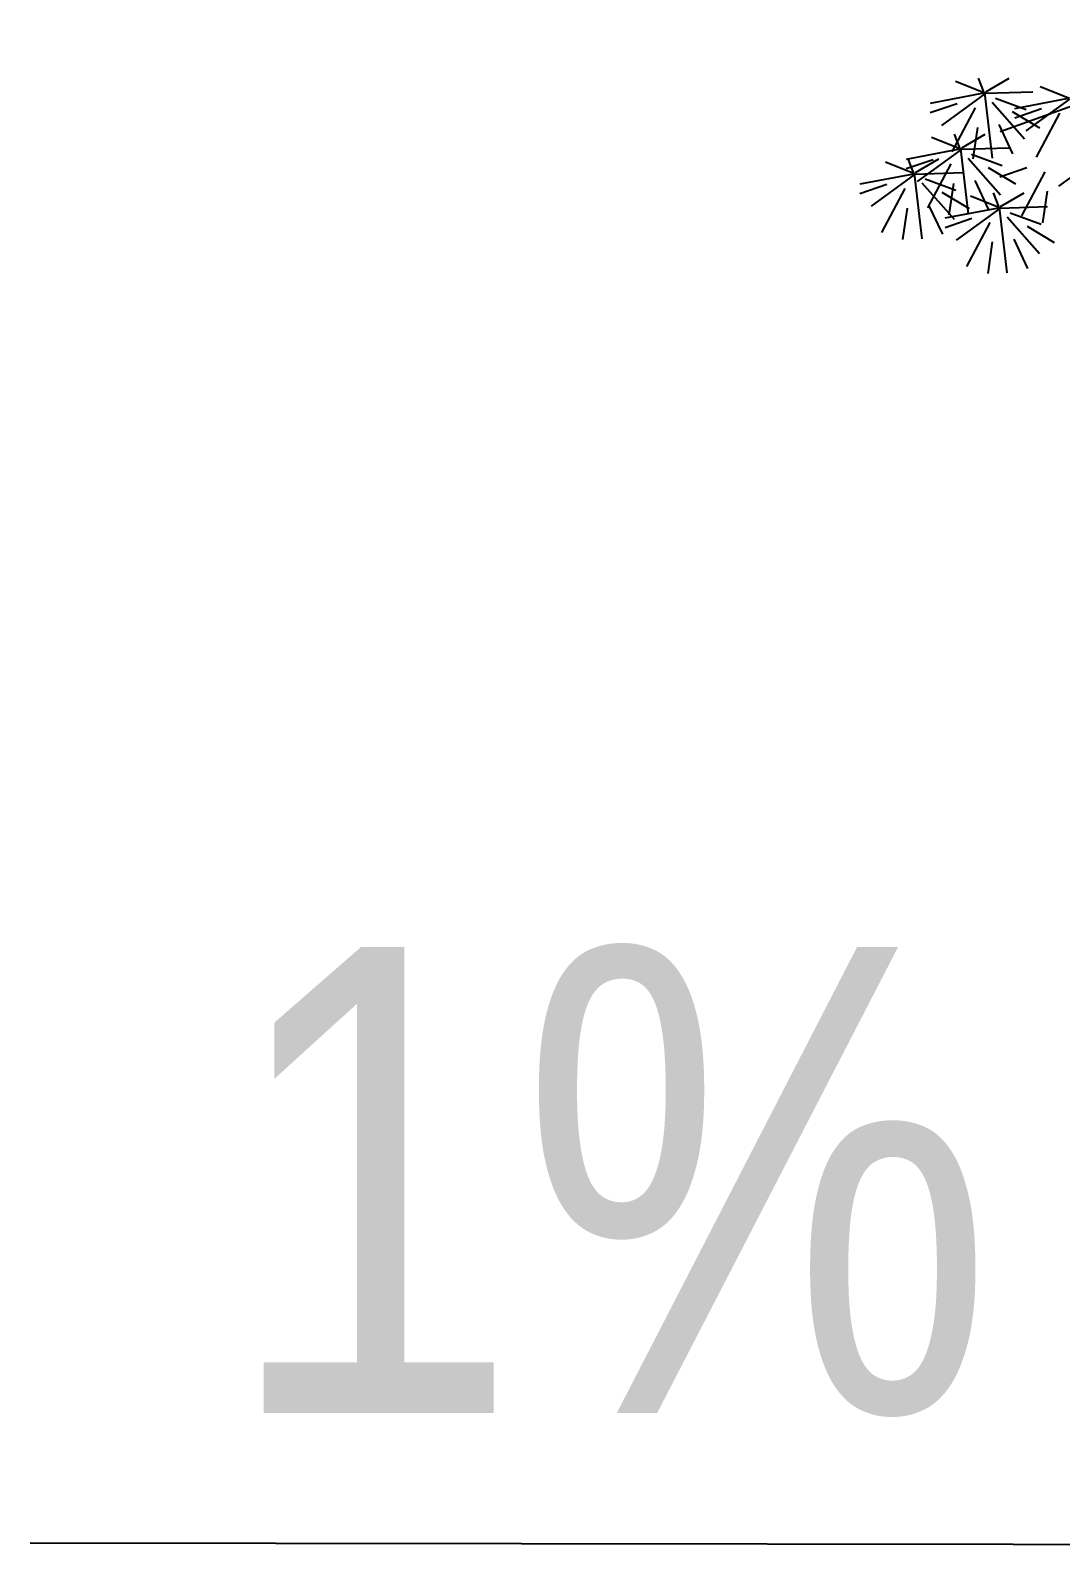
# Model space of a CAD drawing. Header units: millimetres. Extents: x 563079 to 571925, y 2063830 to 2067381.
# Drawn here: x 568882.99 to 568887.41, y 2063874.51 to 2063881 of the extents above; entities that cross this region are included whole.
import ezdxf

# ---------------------------------------------------------------- set-up
doc = ezdxf.new("R2010")
doc.units = ezdxf.units.MM
doc.header["$MEASUREMENT"] = 0
for name, color, linetype in [('1-CAY XANH', 7, 'Continuous'), ('DienHT', 1, 'Continuous'), ('MATCATDUONG', 8, 'Continuous')]:
    doc.layers.add(name, color=color, linetype=linetype)
doc.styles.add('1', font='', dxfattribs={"height": 50})
doc.styles.get('1').set_extended_font_data('.VnArial NarrowH')

# ---------------------------------------------------------------- blocks, each defined once
blk = doc.blocks.new('ca')
at = {"layer": '1-CAY XANH', "color": 3}
for p, q in [((12.717, 30.902), (18.096, 28.964)), ((16.774, 29.602), (17.333, 29.824)), ((18.367, 29.728), (17.921, 29.988)), ((18.385, 29.704), (18.943, 29.925)), ((18.404, 29.728), (18.506, 29.988)), ((16.774, 29.587), (17.606, 28.986)), ((16.798, 29.599), (17.818, 29.407)), ((18.374, 29.701), (17.471, 29.728)), ((18.183, 29.61), (17.598, 29.39)), ((18.246, 29.532), (17.629, 28.836)), ((18.242, 28.462), (18.388, 29.708)), ((18.385, 29.689), (19.216, 29.088)), ((18.409, 29.701), (19.429, 29.509)), ((18.916, 29.503), (19.427, 29.326)), ((16.963, 29.323), (17.407, 28.481)), ((17.306, 29.402), (17.816, 29.224)), ((17.864, 29.357), (17.344, 29.04)), ((18.573, 29.425), (19.018, 28.583)), ((18.118, 29.104), (17.856, 28.55)), ((18.826, 28.66), (18.379, 28.92)), ((18.529, 29.052), (18.614, 28.453)), ((18.862, 28.66), (18.964, 28.92)), ((18.832, 28.633), (17.93, 28.661)), ((18.701, 27.394), (18.846, 28.64)), ((18.843, 28.636), (19.402, 28.857)), ((18.843, 28.621), (19.675, 28.02)), ((18.868, 28.633), (19.888, 28.441)), ((16.151, 28.532), (16.983, 27.931)), ((18.642, 28.542), (18.056, 28.322)), ((18.704, 28.464), (18.087, 27.768)), ((19.032, 28.357), (19.477, 27.515)), ((19.707, 28.189), (19.261, 28.45)), ((19.375, 28.435), (19.885, 28.258)), ((19.725, 28.166), (20.283, 28.387)), ((19.744, 28.189), (19.846, 28.45)), ((17.245, 28.204), (17.69, 27.363)), ((17.588, 28.283), (18.098, 28.105)), ((18.323, 28.289), (17.803, 27.972)), ((18.576, 28.036), (18.314, 27.482)), ((19.714, 28.162), (18.811, 28.19)), ((19.524, 28.072), (18.938, 27.852)), ((19.582, 26.923), (19.728, 28.17)), ((19.725, 28.15), (20.557, 27.55)), ((19.749, 28.162), (20.769, 27.97)), ((17.2, 27.832), (17.286, 27.232)), ((18.085, 27.541), (17.638, 27.801)), ((18.103, 27.517), (18.661, 27.739)), ((18.122, 27.541), (18.224, 27.801)), ((19.204, 27.819), (18.684, 27.502)), ((19.586, 27.994), (18.969, 27.298)), ((18.987, 27.984), (19.073, 27.385)), ((19.913, 27.886), (20.358, 27.045)), ((20.257, 27.965), (20.767, 27.787)), ((18.092, 27.514), (17.189, 27.542)), ((17.96, 26.275), (18.106, 27.521)), ((18.103, 27.502), (18.934, 26.901)), ((18.127, 27.514), (19.147, 27.322)), ((19.458, 27.565), (19.196, 27.012)), ((19.869, 27.514), (19.955, 26.915)), ((17.582, 27.17), (17.062, 26.854)), ((17.901, 27.424), (17.315, 27.204)), ((17.963, 27.345), (17.346, 26.649)), ((18.291, 27.238), (18.736, 26.396)), ((18.634, 27.317), (19.145, 27.139)), ((17.836, 26.917), (17.574, 26.363)), ((18.246, 26.866), (18.332, 26.266))]:
    blk.add_line(p, q, dxfattribs=at)

msp = doc.modelspace()

# ---------------------------------------------------------------- linework, layer by layer
at = {"layer": 'MATCATDUONG', "linetype": 'Continuous'}
msp.add_lwpolyline([(568882.99037, 2063874.51338), (568889.31521, 2063874.50509), (568887.97602, 2063875.14445), (568887.94064, 2063874.59334)], dxfattribs=at)

# ---------------------------------------------------------------- block references
at = {"layer": 'MATCATDUONG', "linetype": 'Continuous', "extrusion": (3.31378e-12, 1.1371e-08, 1), "xscale": -0.2249999999767169, "yscale": 0.2250000000931324, "zscale": 0.2250000000000003}
msp.add_blockref('ca', (568891.22261, 2063874.04898, 0.02347), dxfattribs=at)

# ---------------------------------------------------------------- texts
at = {"layer": 'DienHT', "linetype": 'Continuous', "ltscale": 15, "style": '1'}
msp.add_text('1%%%', height=2, rotation=360, dxfattribs=at).set_placement((568883.81647, 2063875.06988))

doc.saveas('drawing.dxf')
